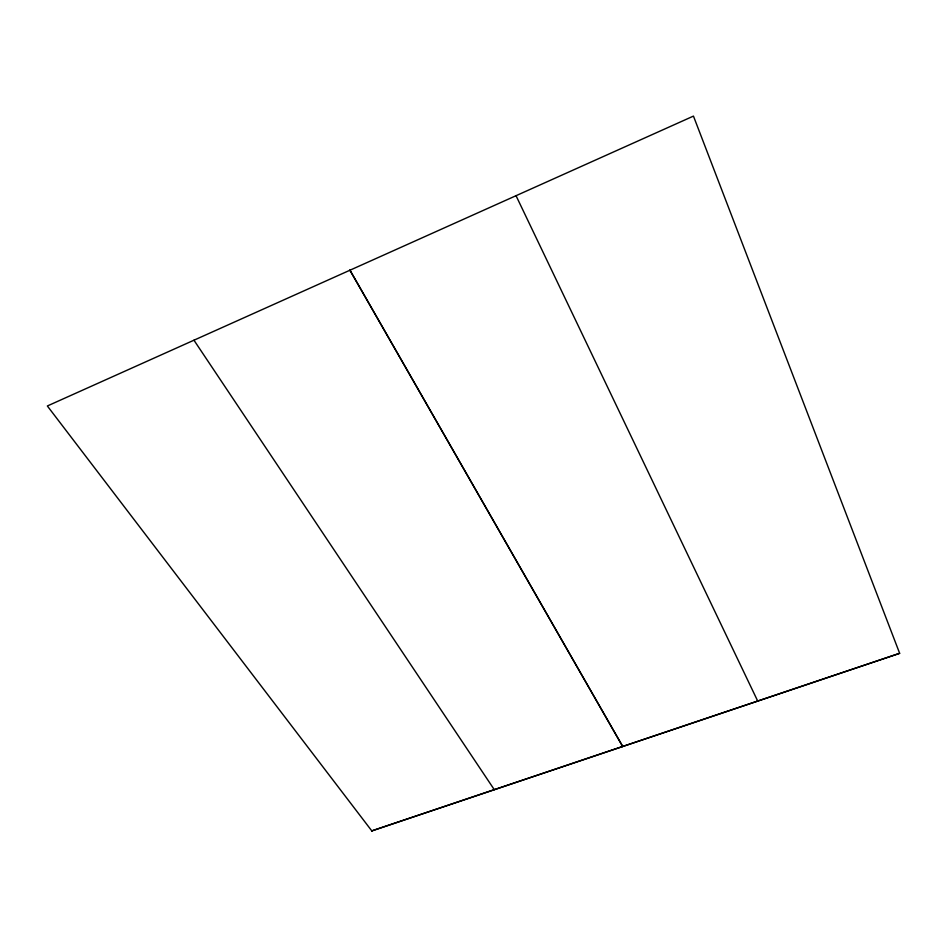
<?xml version="1.0" encoding="UTF-8"?>
<svg xmlns="http://www.w3.org/2000/svg" width="947" height="947" viewBox="0 0 947 947"><rect width="100%" height="100%" fill="white"/><g stroke="black" fill="none" stroke-linecap="round" stroke-linejoin="round"><path stroke-width="1.42" d="M371.804 830.898L47.35 405.979L693.453 116.102L899.65 653.323L371.804 830.898L899.65 653.323M193.969 340.222L494.239 789.585M757.659 700.958L516.068 195.757M349.917 270.179L622.712 746.496L349.917 270.179"/></g></svg>
